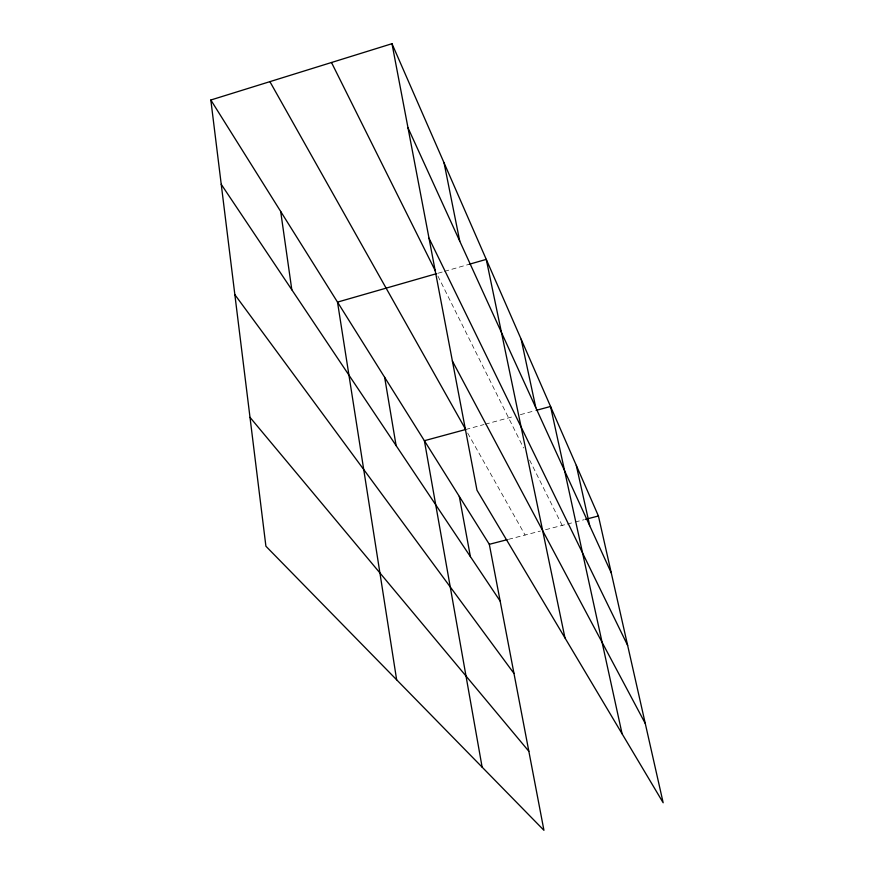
<?xml version="1.0" encoding="UTF-8"?>
<svg xmlns="http://www.w3.org/2000/svg" width="874" height="874" viewBox="0 0 874 874"><rect width="100%" height="100%" fill="white"/><g stroke="black" fill="none" stroke-linecap="round" stroke-linejoin="round"><path stroke-width="0.66" stroke-dasharray="4.37 3.28" d="M437.994 273.245L443.216 271.748M444.516 271.366L469.305 264.254M465.678 429.505L483.879 424.567M485.179 424.218L513.825 416.439M520.38 414.658L534.812 410.747M508.471 539.345L540.416 531.053M545.54 529.72L566.046 524.389M567.335 524.061L573.814 522.379M575.103 522.04L584.171 519.691M467.677 433.056L525.077 535.03M437.896 276.031L523.581 447.98M529.589 460.03L562.157 525.405"/><path stroke-width="1.31" d="M210.831 100.007L489.32 544.316L543.934 830.3L265.904 546.217L210.831 100.007L391.989 43.7L598.417 515.988L663.169 802.758L476.986 490.238L391.989 43.7M436.694 273.617L337.506 302.109L396.643 679.797M469.305 264.254L486.261 259.381L564.965 637.9M536.123 410.387L550.544 406.476L622.08 733.778M489.32 544.316L507.204 539.673M585.471 519.353L598.417 515.988M249.997 417.357L528.846 751.29M234.855 294.669L513.988 673.439M221.231 184.305L500.168 601.104M269.902 81.643L465.678 429.505L424.382 440.714L482.12 767.143M452.393 361.028L645.274 723.486M331.497 62.502L435.481 271.191M429.014 238.198L627.641 645.405M408.016 127.866L611.265 572.896M576.294 465.372L589.721 525.722M521.177 339.276L535.806 407.666M444.047 162.793L459.746 241.126M459.287 496.399L470.398 556.629M384.647 377.317L396.108 445.62M280.674 211.442L291.818 289.786"/></g></svg>
